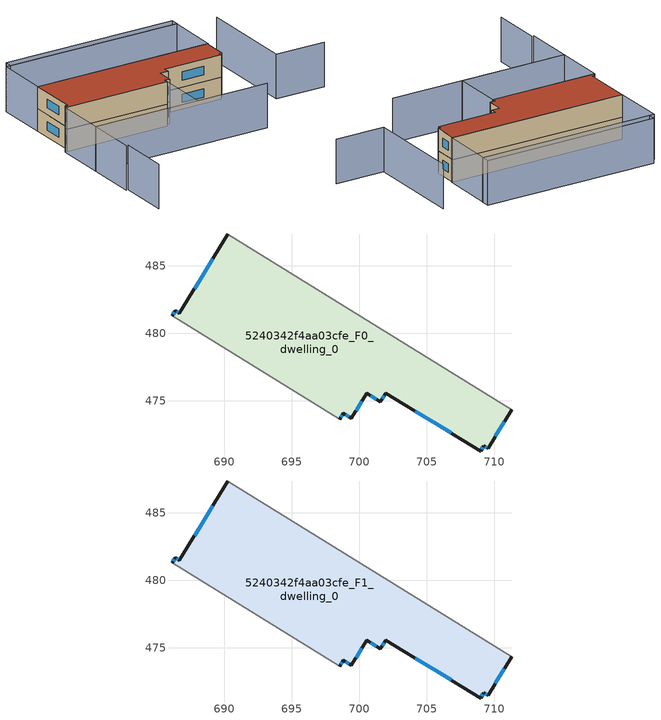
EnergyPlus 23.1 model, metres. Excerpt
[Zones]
5240342f4aa03cfe_F0_dwelling_0
 floor ground (EU_floor_Construction): 711.31,474.32 709.55,471.46 709.23,471.66 708.99,471.27 701.96,475.57 701.57,474.92 700.55,475.55 699.41,473.69 698.81,474.06 698.54,473.62 686.13,481.31 686.35,481.67 686.67,481.48 690.26,487.36 z0
 wall outside (EU_wall_Construction): 698.54,473.62 698.81,474.06 699.41,473.69 700.55,475.55 701.57,474.92 701.96,475.57 708.99,471.27 709.23,471.66 709.55,471.46 711.31,474.32 / 690.26,487.36 686.67,481.48 686.35,481.67 686.13,481.31 z0:3
 wall adiabatic (EU_wall_Construction): 686.13,481.31 698.54,473.62 / 711.31,474.32 690.26,487.36 z0:3
 window (EU_Window_Construction): 709.33,471.59 709.45,471.52 / 709.07,471.39 709.16,471.54 / 704.15,474.23 706.8,472.61 / 701.69,475.12 701.84,475.37 / 700.87,475.35 701.25,475.12 / 699.77,474.27 700.19,474.97 / 698.99,473.94 699.22,473.8 / 698.62,473.76 698.72,473.92 / 686.29,481.56 686.2,481.42 / 686.57,481.54 686.45,481.61 / 689.14,485.53 687.79,483.31 / 710.1,472.35 710.76,473.43 z0.93:2.07
5240342f4aa03cfe_F1_dwelling_0
 floor to 5240342f4aa03cfe_F0_dwelling_0 (EU_floor_Construction): 711.31,474.32 709.55,471.46 709.23,471.66 708.99,471.27 701.96,475.57 701.57,474.92 700.55,475.55 699.41,473.69 698.81,474.06 698.54,473.62 686.13,481.31 686.35,481.67 686.67,481.48 690.26,487.36 z3
 wall outside (EU_wall_Construction): 698.54,473.62 698.81,474.06 699.41,473.69 700.55,475.55 701.57,474.92 701.96,475.57 708.99,471.27 709.23,471.66 709.55,471.46 711.31,474.32 / 690.26,487.36 686.67,481.48 686.35,481.67 686.13,481.31 z3:6
 wall adiabatic (EU_wall_Construction): 686.13,481.31 698.54,473.62 / 711.31,474.32 690.26,487.36 z3:6
 window (EU_Window_Construction): 709.33,471.59 709.45,471.52 / 709.07,471.39 709.16,471.54 / 704.15,474.23 706.8,472.61 / 701.69,475.12 701.84,475.37 / 700.87,475.35 701.25,475.12 / 699.77,474.27 700.19,474.97 / 698.99,473.94 699.22,473.8 / 698.62,473.76 698.72,473.92 / 686.29,481.56 686.2,481.42 / 686.57,481.54 686.45,481.61 / 689.14,485.53 687.79,483.31 / 710.1,472.35 710.76,473.43 z3.93:5.07
 roof outside (EU_roof_Construction): 709.55,471.46 711.31,474.32 690.26,487.36 686.67,481.48 686.35,481.67 686.13,481.31 698.54,473.62 698.81,474.06 699.41,473.69 700.55,475.55 701.57,474.92 701.96,475.57 708.99,471.27 709.23,471.66 z6
shading: 675.05,463.44 678.74,469.4 / 678.47,469.56 682.16,475.52 / 682.16,475.52 703.49,462.31 / 718.04,461.53 712.11,465.19 / 712.11,465.19 719.29,476.86 / 694.88,467.64 682.21,475.49 / 682.21,475.49 685.9,481.45 / 685.9,481.45 698.57,473.6 / 698.57,473.6 694.88,467.64 / 711.48,474.21 690.23,487.37 / 690.23,487.37 694.05,493.55 / 694.05,493.55 715.3,480.38 / 715.3,480.38 711.48,474.21 / 715.32,480.37 694.64,493.16 / 694.64,493.16 695.2,494.07 / 695.2,494.07 715.89,481.29 / 715.89,481.29 715.32,480.37 z0:6
[Building]
EU S2 Campaign: North Axis=0; Terrain=City; Solar Distribution=FullExterior
[Site:Location]
Montreal-Trudeau.Intl.AP: Latitude=45.4667; Longitude=-73.75; Time Zone=-5; Elevation=36
[SizingPeriod:WeatherFileDays]
AnnualSizingPeriod: Begin Month=1; Begin Day of Month=1; End Month=12; End Day of Month=31; Day of Week for Start Day=Monday; Use Weather File Daylight Saving Period=No; Use Weather File Rain and Snow Indicators=No
[MATERIAL]
EU_InternalMass_Material: Roughness=MediumRough; Thickness=0.1; Conductivity=1; Density=1800; Specific Heat=900; Thermal Absorptance=0.9; Solar Absorptance=0.7; Visible Absorptance=0.7
[MATERIAL:NOMASS] Roughness=MediumRough; Thermal Absorptance=0.9; Solar Absorptance=0.7; Visible Absorptance=0.7
Name | Thermal Resistance
EU_wall_NoMass; EU_floor_NoMass | 1.51479
EU_roof_NoMass | 2.84114
[WINDOWMATERIAL:SIMPLEGLAZINGSYSTEM]
EU_Window_SimpleGlazing: UFactor=3.53504; Solar Heat Gain Coefficient=0.8; Visible Transmittance=0.8
[CONSTRUCTION]
EU_wall_Construction: EU_wall_NoMass
EU_roof_Construction: EU_roof_NoMass
EU_floor_Construction: EU_floor_NoMass
EU_Window_Construction: EU_Window_SimpleGlazing
EU_InternalMass_Construction: EU_InternalMass_Material
[ZONE] Type=1; Multiplier=1; Ceiling Height=autocalculate; Volume=442.362; Floor Area=autocalculate; Part of Total Floor Area=Yes
5240342f4aa03cfe_F0_dwelling_0; 5240342f4aa03cfe_F1_dwelling_0
[INTERNALMASS] Construction=EU_InternalMass_Construction; Surface Area=147.454
Name | Zone or ZoneList
5240342f4aa03cfe_F0_dwelling_0_EU_InternalMass | 5240342f4aa03cfe_F0_dwelling_0
5240342f4aa03cfe_F1_dwelling_0_EU_InternalMass | 5240342f4aa03cfe_F1_dwelling_0
[OTHEREQUIPMENT] Fuel Type=Electricity; Design Level Calculation Method=Watts/Area; Power per Zone Floor Area=1; Fraction Latent=0; Fraction Radiant=0; Fraction Lost=0; Carbon Dioxide Generation Rate=0; EndUse Subcategory=EU_Step8_InternalGains
Name | Zone or ZoneList or Space or SpaceList | Schedule
EU_Step8_InternalGain_5240342f4aa03cfe_F0_dwelling_0_f000 | 5240342f4aa03cfe_F0_dwelling_0 | EU_Step8_GainSchedule_5240342f4aa03cfe_F0_dwelling_0_f000
EU_Step8_InternalGain_5240342f4aa03cfe_F1_dwelling_0_f000 | 5240342f4aa03cfe_F1_dwelling_0 | EU_Step8_GainSchedule_5240342f4aa03cfe_F1_dwelling_0_f000
[ZONEVENTILATION:DESIGNFLOWRATE] Schedule=EU_AlwaysOn; Design Flow Rate Calculation Method=AirChanges/Hour; Air Changes per Hour=0.775154; Ventilation Type=Natural; Fan Pressure Rise=0; Fan Total Efficiency=1; Constant Term Coefficient=1; Temperature Term Coefficient=0; Velocity Term Coefficient=0; Velocity Squared Term Coefficient=0; Minimum Indoor Temperature=-100; Maximum Indoor Temperature=100; Delta Temperature=-100; Minimum Outdoor Temperature=-100; Maximum Outdoor Temperature=100; Maximum Wind Speed=40
Name | Zone or ZoneList or Space or SpaceList
EU_ConstantAir_5240342f4aa03cfe_F0_dwelling_0 | 5240342f4aa03cfe_F0_dwelling_0
EU_ConstantAir_5240342f4aa03cfe_F1_dwelling_0 | 5240342f4aa03cfe_F1_dwelling_0
[HVACTEMPLATE:THERMOSTAT] Constant Heating Setpoint=20; Constant Cooling Setpoint=50
EU_HeatOnly_5240342f4aa03cfe_F0_dwelling_0; EU_HeatOnly_5240342f4aa03cfe_F1_dwelling_0
[HVACTEMPLATE:ZONE:IDEALLOADSAIRSYSTEM] System Availability Schedule=EU_AlwaysOn; Maximum Heating Supply Air Temperature=50; Minimum Cooling Supply Air Temperature=13; Maximum Heating Supply Air Humidity Ratio=0.0156; Minimum Cooling Supply Air Humidity Ratio=0.0077; Heating Limit=NoLimit; Cooling Limit=NoLimit; Heating Availability Schedule=EU_AlwaysOn; Cooling Availability Schedule=EU_CoolingOff; Dehumidification Control Type=ConstantSensibleHeatRatio; Cooling Sensible Heat Ratio=0.7; Dehumidification Setpoint=60; Humidification Control Type=None; Humidification Setpoint=30; Outdoor Air Method=None; Outdoor Air Flow Rate per Person=0.00944; Outdoor Air Flow Rate per Zone Floor Area=0; Outdoor Air Flow Rate per Zone=0; Demand Controlled Ventilation Type=None; Outdoor Air Economizer Type=NoEconomizer; Heat Recovery Type=None; Sensible Heat Recovery Effectiveness=0.7; Latent Heat Recovery Effectiveness=0.65
Name | Template Thermostat
5240342f4aa03cfe_F0_dwelling_0 | EU_HeatOnly_5240342f4aa03cfe_F0_dwelling_0
5240342f4aa03cfe_F1_dwelling_0 | EU_HeatOnly_5240342f4aa03cfe_F1_dwelling_0
[SIZING:ZONE] Zone Cooling Design Supply Air Temperature Input Method=SupplyAirTemperature; Zone Cooling Design Supply Air Temperature=13; Zone Heating Design Supply Air Temperature Input Method=SupplyAirTemperature; Zone Heating Design Supply Air Temperature=50; Zone Cooling Design Supply Air Humidity Ratio=0.008; Zone Heating Design Supply Air Humidity Ratio=0.008; Cooling Design Air Flow Method=DesignDay; Cooling Design Air Flow Rate=0; Cooling Minimum Air Flow per Zone Floor Area=0.000762; Cooling Minimum Air Flow=0; Cooling Minimum Air Flow Fraction=0.2; Heating Design Air Flow Method=DesignDay; Heating Design Air Flow Rate=0; Heating Maximum Air Flow per Zone Floor Area=0.002032; Heating Maximum Air Flow=0.141576; Heating Maximum Air Flow Fraction=0.3; Account for Dedicated Outdoor Air System=No; Dedicated Outdoor Air System Control Strategy=NeutralSupplyAir; Dedicated Outdoor Air Low Setpoint Temperature for Design=autosize; Dedicated Outdoor Air High Setpoint Temperature for Design=autosize; Zone Load Sizing Method=Sensible Load Only No Latent Load; Zone Latent Cooling Design Supply Air Humidity Ratio Input Method=HumidityRatioDifference; Zone Cooling Design Supply Air Humidity Ratio Difference=0.005; Zone Latent Heating Design Supply Air Humidity Ratio Input Method=HumidityRatioDifference; Zone Humidification Design Supply Air Humidity Ratio Difference=0.005
5240342f4aa03cfe_F0_dwelling_0; 5240342f4aa03cfe_F1_dwelling_0
[SCHEDULE:CONSTANT]
Name | Hourly Value
EU_AlwaysOn | 1
EU_CoolingOff | 0
[SCHEDULE:FILE] Column Number=1; Rows to Skip at Top=0; Number of Hours of Data=8760; Column Separator=Comma; Interpolate to Timestep=No; Minutes per Item=60; Adjust Schedule for Daylight Savings=Yes
Name | File
EU_Step8_GainSchedule_5240342f4aa03cfe_F0_dwelling_0_f000 | ../../schedules/5240342f4aa03cfe/5240342f4aa03cfe_F0_dwelling_0_f000_gain.csv
EU_Step8_GainSchedule_5240342f4aa03cfe_F1_dwelling_0_f000 | ../../schedules/5240342f4aa03cfe/5240342f4aa03cfe_F1_dwelling_0_f000_gain.csv
